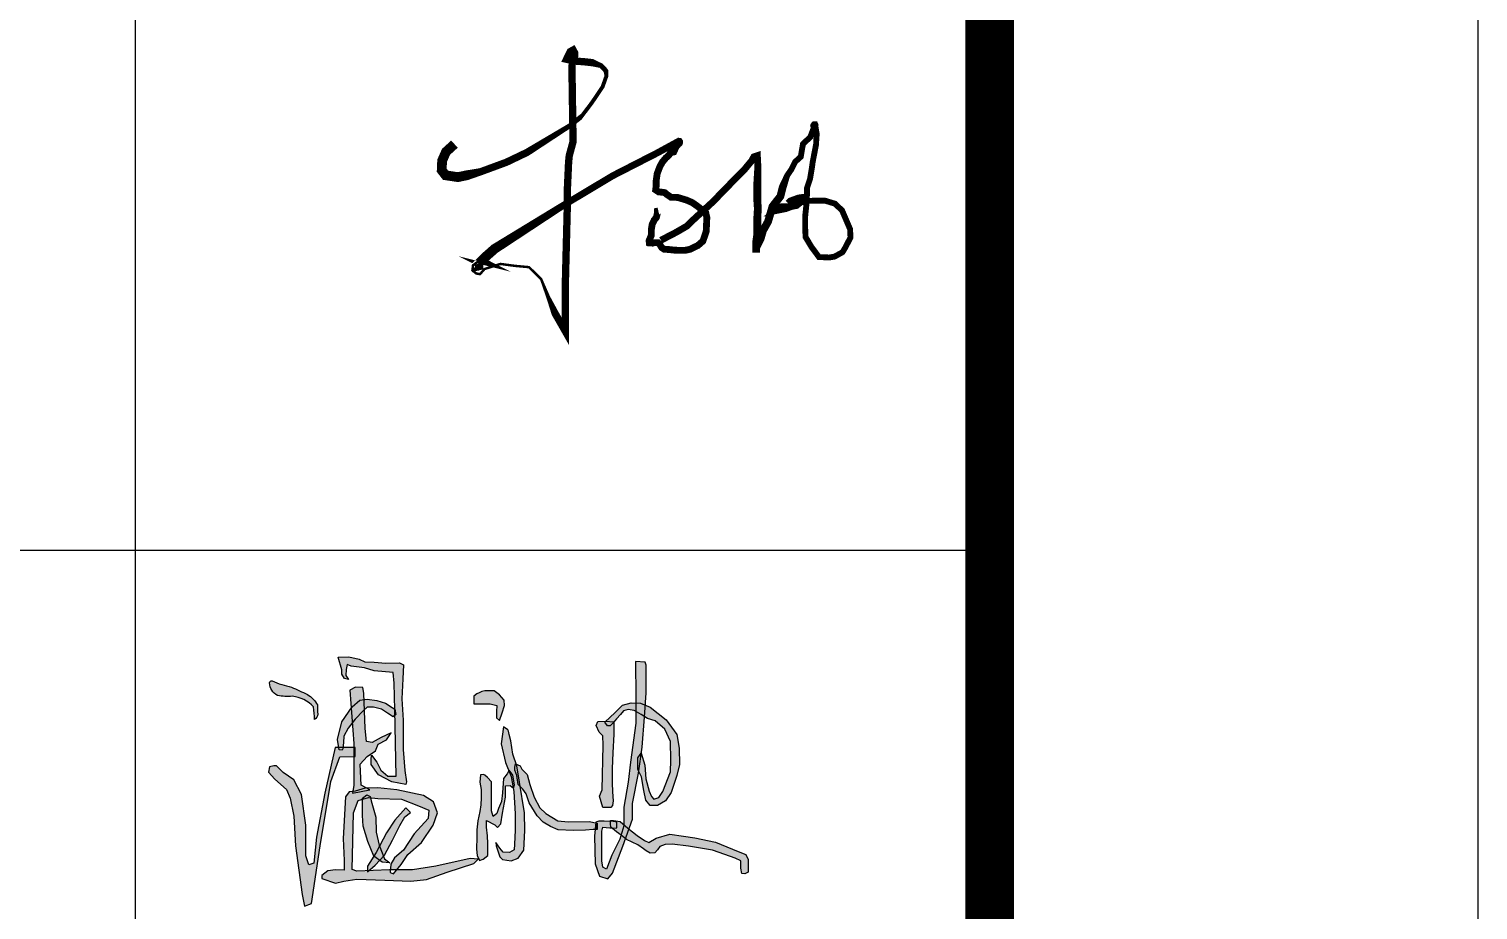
# Model space of a CAD drawing. Extents: x 2246048 to 2442613, y -66234 to 220766.
# Drawn here: x 2390345 to 2393313, y 33400 to 35204 of the extents above; entities that cross this region are included whole.
import ezdxf

# ---------------------------------------------------------------- set-up
doc = ezdxf.new("R2010")
doc.units = 0
doc.header["$LTSCALE"] = 1000
doc.header["$MEASUREMENT"] = 0
doc.layers.get('0').update_dxf_attribs({"color": 8})
doc.layers.add('J-图框线', color=4, linetype='Continuous')
doc.layers.add('J-姓名', color=2, linetype='Continuous')

# ---------------------------------------------------------------- blocks, each defined once
blk = doc.blocks.new('A$C5C102EA9')
h = blk.add_hatch(color=256)
h.paths.add_polyline_path([(72.7, 644.2, -0.186852), (137.7, 611.4, -0.049912), (140.8, 573, 0.304897), (151, 589.5, -0.027776), (150.2, 617.6, 0.135751), (118.9, 649.7, 0.000855), (70.3, 672.4, -0.05191), (10.8, 691.2, 0.518273), (3, 685.7, 0.287251), (27.3, 646.6, 0.062211)])
h.paths.add_polyline_path([(412, 698.2), (414.4, 741.1), (402, 746.9), (359.9, 746.1), (323.6, 748.6), (295.5, 750.2), (278.1, 758.5), (245.9, 765.1), (213.7, 764.2), (224.4, 725.5), (224.4, 712.2), (232.7, 699), (245.1, 695.7), (236.8, 708.1), (237.7, 726.3), (241, 742), (253.4, 736.2), (294.7, 731.2), (323.6, 722.2), (382.2, 717.2), (385.5, 684.2), (387.2, 602.5), (391.3, 399.4), (365.7, 399.4), (345, 417.6), (332.7, 441.5), (316.1, 463.8), (315.3, 450.6), (315.3, 434.9), (337.6, 403.5), (378.1, 381.2), (421, 373.8), (423.5, 381.2), (418.6, 415.9), (412.8, 481.1), (412.8, 571.1), (408.7, 636.3)])
for points in [[(1159.7, 655.3), (1159.7, 705.1), (1159.7, 740.1), (1156, 749.3), (1126.5, 751.2), (1128.3, 642.4), (1128.3, 561.4), (1111.7, 441.6), (1104.4, 380.8), (1091.4, 303.4), (1091.4, 246.3), (1078.5, 205.7), (1054.6, 156), (1038, 113.6), (1026.9, 119.1), (1023.2, 139.4), (1023.2, 185.5), (1023.2, 229.7), (1026.9, 242.6), (1058.3, 238.9), (1069.3, 240.7), (1069.3, 257.3), (1058.3, 259.2), (1030.6, 261), (1014, 261), (1004.8, 257.3), (1004.6, 255.6), (1008.6, 254.7), (1009.5, 235.6), (1002.8, 235.1), (1001.1, 215), (1002.9, 130.2), (1015.8, 91.5), (1041.7, 84.1), (1056.4, 100.7), (1087.8, 183.6), (1117.3, 266.5), (1117.3, 314.5), (1135.7, 408.4), (1146.8, 487.7), (1154.1, 579.8)], [(261.2, 498.8), (261.2, 370.5), (257.3, 346.8), (310.5, 357.2), (284.6, 371.4), (280.7, 436.2), (302.7, 459.5), (328.6, 476.4), (336.4, 497.4), (362.3, 510.3), (376.6, 532.4), (345.5, 518.1), (318.3, 502.6), (300.1, 505.2), (296.2, 545.3), (292.3, 654.1), (289.7, 671), (266.4, 672.2), (249.5, 663.3)], [(322.5, 610.6), (346.6, 605.1), (365.3, 592.5), (382.8, 581), (390.5, 588.6), (387.8, 604.5), (379, 610), (359.3, 623.2), (331.8, 631.4), (302.8, 635.2), (280.3, 632.5), (256.2, 612.2), (224.9, 566.2), (211.2, 511.9), (216.7, 480.2), (225.5, 478.5), (227.7, 482.9), (229.9, 502.1), (231, 521.3), (244.7, 545.9), (265.5, 574.4), (290.2, 599.1), (302.8, 610.6)], [(680.3, 621.5), (700.6, 615.8), (699.8, 597.9), (699.8, 577.6), (708.7, 569.5), (717.7, 593.8), (724.2, 615.8), (723.4, 632), (709.5, 649.1), (692.5, 660.5), (664, 660.5), (655, 658.9), (646.9, 654.8), (639.6, 651.6), (629.8, 644.2), (629.8, 621.5), (646.1, 621.5), (668.1, 621.5)], [(1221.3, 572.1), (1171.4, 611.1), (1142.2, 623), (1114, 624.1), (1087, 616.5), (1064.2, 594.9), (1032.8, 564.6), (1040.4, 553.7), (1049.1, 553.7), (1057.7, 562.4), (1068, 575), (1080.5, 588.4), (1090.2, 599.2), (1104.3, 603.5), (1122.7, 600.3), (1144.4, 588.4), (1163.9, 576.5), (1187.7, 568.9), (1216.9, 542.9), (1234.3, 505), (1235.3, 447.7), (1234.3, 412), (1210.4, 351.4), (1198.5, 333), (1183.4, 328.6), (1175.8, 336.2), (1169.3, 352.4), (1158.4, 390.3), (1155.2, 432.5), (1144.4, 469.3), (1133.5, 455.3), (1133.5, 419.5), (1145.4, 396.8), (1151.9, 354.6), (1158.4, 325.4), (1171.4, 309.2), (1194.2, 309.2), (1219.1, 323.2), (1236.4, 349.2), (1253.8, 401.1), (1262.4, 434.7), (1261.3, 484.5), (1253.8, 526.7)], [(770, 380.2), (762.7, 430.4), (749.7, 466.9), (743.5, 507.9), (738.9, 527.1), (737.1, 537.1), (734.3, 540.8), (721.6, 549.9), (714.3, 497.9), (727, 440.4), (744.4, 398.4), (753.5, 351.9), (757.2, 283.5), (757.2, 233.3), (755.3, 190.4), (754.4, 173), (739.8, 164.8), (720.6, 165.7), (709.7, 177.6), (697.8, 194.9), (698.7, 184.9), (709.7, 151.1), (717.9, 142.9), (744.4, 139.3), (766.3, 147.5), (783.7, 172.1), (787.3, 232.4), (785.5, 286.2)], [(1059.8, 527.7), (1059.8, 565.6), (1034.9, 567.7), (1011.1, 566.6), (1005.7, 554.7), (1015.4, 534.2), (1026.2, 522.3), (1027.3, 494.1), (1024.1, 356.7), (1016.5, 337.2), (1026.2, 302.6), (1051.1, 302.6), (1056.6, 309), (1058.7, 323.1), (1056.6, 351.3), (1055.5, 378.3), (1055.5, 422.7), (1057.6, 470.3)], [(100.6, 342.7), (77, 387.4), (44.7, 409.7), (23.6, 430.8), (16.2, 430.8), (2.5, 427.1), (0, 411), (18.6, 389.9), (54.7, 357.6), (65.9, 331.5), (77, 275.6), (82, 185), (103.1, 36), (110.6, 0), (131.7, 7.5), (157.8, 185), (191.2, 382.4), (218.7, 458.2), (265.9, 459.4), (265.9, 486.7), (224.9, 486.7), (203.8, 486.7), (172.7, 346.4), (146.6, 211.1), (139.2, 131.6), (123, 126.6), (114.3, 154), (114.3, 248.3)], [(236.1, 335.8), (229.2, 207.9), (231.5, 139.9), (231.5, 109.9), (205, 111), (181.9, 108.7), (163.5, 93.8), (163.5, 84.5), (205, 70.7), (230.4, 76.5), (270.8, 82.2), (357.3, 79.9), (436.9, 76.5), (485.3, 81.1), (548.8, 104.1), (630.7, 130.6), (643.4, 144.5), (619.2, 145.6), (513, 122.6), (441.5, 111), (393.4, 111), (383.8, 99.5), (373.4, 103), (374.2, 111), (371.1, 111), (270.8, 107.6), (256.9, 112.2), (260.4, 286.3), (275.4, 324.3), (306.5, 333.5), (335.4, 330.1), (408, 327.8), (460, 308.2), (492.3, 294.3), (490, 269), (447.3, 221.7), (413.8, 172.1), (386.1, 147.9), (375.7, 128.3), (374.2, 111), (393.4, 111), (406.9, 127.2), (427.7, 158.3), (469.2, 195.2), (505, 248.2), (518.8, 286.3), (506.1, 319.7), (476.1, 339.3), (394.2, 356.6), (335.4, 363.5), (296.1, 362.4), (266.1, 353.1), (247.7, 350.8)], [(505, 248.2), (518.8, 286.3), (506.1, 319.7), (476.1, 339.3), (394.2, 356.6), (335.4, 363.5), (296.1, 362.4), (266.1, 353.1), (247.7, 350.8), (236.1, 335.8), (229.2, 207.9), (231.5, 139.9), (231.5, 109.9), (205, 111), (181.9, 108.7), (163.5, 93.8), (163.5, 84.5), (205, 70.7), (230.4, 76.5), (270.8, 82.2), (357.3, 79.9), (436.9, 76.5), (485.3, 81.1), (548.8, 104.1), (630.7, 130.6), (643.4, 144.5), (619.2, 145.6), (513, 122.6), (441.5, 111), (393.4, 111), (383.8, 99.5), (373.4, 103), (374.2, 111), (371.1, 111), (270.8, 107.6), (256.9, 112.2), (260.4, 286.3), (275.4, 324.3), (306.5, 333.5), (335.4, 330.1), (408, 327.8), (460, 308.2), (492.3, 294.3), (490, 269), (447.3, 221.7), (413.8, 172.1), (386.1, 147.9), (375.7, 128.3), (374.2, 111), (393.4, 111), (406.9, 127.2), (427.7, 158.3), (469.2, 195.2)], [(413.8, 172.1), (386.1, 147.9), (375.7, 128.3), (374.2, 111), (393.4, 111), (406.9, 127.2), (427.7, 158.3), (469.2, 195.2), (505, 248.2), (518.8, 286.3), (506.1, 319.7), (476.1, 339.3), (394.2, 356.6), (335.4, 363.5), (296.1, 362.4), (266.1, 353.1), (247.7, 350.8), (236.1, 335.8), (229.2, 207.9), (231.5, 139.9), (231.5, 109.9), (205, 111), (181.9, 108.7), (163.5, 93.8), (163.5, 84.5), (205, 70.7), (230.4, 76.5), (270.8, 82.2), (357.3, 79.9), (436.9, 76.5), (485.3, 81.1), (548.8, 104.1), (630.7, 130.6), (643.4, 144.5), (619.2, 145.6), (513, 122.6), (441.5, 111), (393.4, 111), (383.8, 99.5), (373.4, 103), (374.2, 111), (371.1, 111), (270.8, 107.6), (256.9, 112.2), (260.4, 286.3), (275.4, 324.3), (306.5, 333.5), (335.4, 330.1), (408, 327.8), (460, 308.2), (492.3, 294.3), (490, 269), (447.3, 221.7)], [(1002.8, 235.1), (1009.5, 235.6), (1008.6, 254.7), (1004.6, 255.6)], [(1098.8, 204.7), (1116.7, 195.8), (1133.9, 188.4), (1151.8, 176.2), (1159.2, 169.7), (1172.2, 162.3), (1186.1, 163.1), (1194.3, 172.9), (1201.6, 182.7), (1218, 189.2), (1239.2, 190.1), (1289.8, 183.5), (1326.6, 177.8), (1363.3, 171.3), (1401.7, 158.2), (1432.7, 147.6), (1449.9, 138.7), (1449.9, 116.6), (1453.1, 100.3), (1462.9, 99.5), (1472.7, 103.6), (1472.7, 122.3), (1472.7, 142.7), (1466.2, 158.2), (1441.7, 167.2), (1372.3, 196.6), (1309.4, 209.6), (1274.3, 214.5), (1232.7, 221.1), (1190.2, 208.8), (1167.3, 195), (1154.3, 201.5), (1132.2, 216.2), (1102.8, 239), (1079.2, 260.2), (1059.6, 262.7), (1049.8, 262.7), (1049.8, 252.1), (1051.4, 242.3), (1068.5, 228.4), (1082.4, 217.8)]]:
    blk.add_hatch(color=256).paths.add_polyline_path(points)
h = blk.add_hatch(color=256)
h.paths.add_polyline_path([(684.6, 337.9), (684.6, 367.5), (684.6, 381.8), (672.5, 394.7), (664.2, 402.3), (660.4, 403.8), (650.5, 403), (648.3, 380.3), (652.8, 357.6), (652.8, 332.7), (651.3, 310.7), (648.3, 290.3), (643, 261.5), (639.9, 234.3), (639.9, 211.6), (638.4, 174.5), (640.7, 155.6), (647.5, 139.8), (658.9, 144.3), (673.2, 155.6), (673.2, 191.9), (672.5, 215.4), (669.4, 242.6), (669.4, 262.3), (694.4, 249.4), (702.8, 241.1), (713.4, 252.5), (717.9, 285), (727.7, 334.9), (727.7, 369.7), (742.1, 370.5), (752, 362.2), (755, 372.7), (749.7, 402.3), (739.1, 417.4), (733, 406), (720.9, 391.7), (718.7, 347.8), (715.6, 321.3), (705.8, 300.1), (700.5, 284.2), (689.9, 275.2), (684.6, 292.6), (684.6, 317.5)])
h.paths.add_polyline_path([(802.5, 373.2), (794.3, 404.1), (777.9, 420.5), (772.4, 430.6), (757.8, 436.9), (756, 426.9), (756, 417.8), (762.4, 400.5), (766, 373.2), (780.6, 358.6), (790.7, 344.9), (799.8, 316.7), (824.4, 277.5), (843.6, 257.4), (865.4, 244.7), (889.1, 233.8), (935.7, 231.9), (973, 232.8), (996.7, 234.7), (1002.8, 235.1), (1004.6, 255.6), (984, 260.2), (920.1, 258.4), (888.2, 262), (851.8, 283.9), (832.6, 302.1), (815.3, 334)])
h = blk.add_hatch(color=256)
h.paths.add_polyline_path([(290.2, 245.5), (304.5, 198.3), (323.1, 153.7), (329.8, 164.3), (340.6, 184.9), (339.7, 187.4), (329.8, 226.9), (328.7, 273), (314.4, 323.5), (312.2, 336.6), (301.2, 342.1), (288, 331.1), (288, 316.9), (288, 303.7), (288, 278.5)])
h.paths.add_polyline_path([(403.4, 247.7), (418.7, 274.1), (435.2, 287.2), (420.9, 301.5), (388, 264.2), (361.6, 224.7), (340.6, 184.9), (352.9, 153.1), (356.1, 156.6), (380.3, 202.7)])
h.paths.add_polyline_path([(340.9, 140.3), (352.9, 153.1), (340.6, 184.9), (329.8, 164.3), (323.1, 153.7), (323.2, 153.3)])
h.paths.add_polyline_path([(303.4, 122.6), (303.4, 105.1), (327.6, 125.9), (340.9, 140.3), (323, 153.5)])
h.paths.add_polyline_path([(356.1, 144.6), (352.9, 153.1), (340.9, 140.3), (348.5, 134.7), (372.6, 132.5)])
for points in [[(224.4, 725.5), (213.7, 764.2), (245.9, 765.1), (278.1, 758.5), (295.5, 750.2), (323.6, 748.6), (359.9, 746.1), (402, 746.9), (414.4, 741.1), (412, 698.2), (408.7, 636.3), (412.8, 571.1), (412.8, 481.1), (418.6, 415.9), (423.5, 381.2), (421, 373.8), (378.1, 381.2), (337.6, 403.5), (315.3, 434.9), (315.3, 450.6), (316.1, 463.8), (332.7, 441.5), (345, 417.6), (365.7, 399.4), (391.3, 399.4), (387.2, 602.5), (385.5, 684.2), (382.2, 717.2), (323.6, 722.2), (294.7, 731.2), (253.4, 736.2), (241, 742), (237.7, 726.3), (236.8, 708.1), (245.1, 695.7), (232.7, 699), (224.4, 712.2)], [(1126.5, 751.2), (1128.3, 642.4), (1128.3, 561.4), (1111.7, 441.6), (1104.4, 380.8), (1091.4, 303.4), (1091.4, 246.3), (1078.5, 205.7), (1054.6, 156), (1038, 113.6), (1026.9, 119.1), (1023.2, 139.4), (1023.2, 185.5), (1023.2, 229.7), (1026.9, 242.6), (1058.3, 238.9), (1069.3, 240.7), (1069.3, 257.3), (1058.3, 259.2), (1030.6, 261), (1014, 261), (1004.8, 257.3), (1001.1, 215), (1002.9, 130.2), (1015.8, 91.5), (1041.7, 84.1), (1056.4, 100.7), (1087.8, 183.6), (1117.3, 266.5), (1117.3, 314.5), (1135.7, 408.4), (1146.8, 487.7), (1154.1, 579.8), (1159.7, 655.3), (1159.7, 705.1), (1159.7, 740.1), (1156, 749.3)], [(249.5, 663.3), (261.2, 498.8), (261.2, 370.5), (257.3, 346.8), (310.5, 357.2), (284.6, 371.4), (280.7, 436.2), (302.7, 459.5), (328.6, 476.4), (336.4, 497.4), (362.3, 510.3), (376.6, 532.4), (345.5, 518.1), (318.3, 502.6), (300.1, 505.2), (296.2, 545.3), (292.3, 654.1), (289.7, 671), (266.4, 672.2)], [(216.7, 480.2), (211.2, 511.9), (224.9, 566.2), (256.2, 612.2), (280.3, 632.5), (302.8, 635.2), (331.8, 631.4), (359.3, 623.2), (379, 610), (387.8, 604.5), (390.5, 588.6), (382.8, 581), (365.3, 592.5), (346.6, 605.1), (322.5, 610.6), (302.8, 610.6), (290.2, 599.1), (265.5, 574.4), (244.7, 545.9), (231, 521.3), (229.9, 502.1), (227.7, 482.9), (225.5, 478.5)], [(629.8, 644.2), (629.8, 621.5), (646.1, 621.5), (668.1, 621.5), (680.3, 621.5), (700.6, 615.8), (699.8, 597.9), (699.8, 577.6), (708.7, 569.5), (717.7, 593.8), (724.2, 615.8), (723.4, 632), (709.5, 649.1), (692.5, 660.5), (664, 660.5), (655, 658.9), (646.9, 654.8), (639.6, 651.6)], [(1032.8, 564.6), (1064.2, 594.9), (1087, 616.5), (1114, 624.1), (1142.2, 623), (1171.4, 611.1), (1221.3, 572.1), (1253.8, 526.7), (1261.3, 484.5), (1262.4, 434.7), (1253.8, 401.1), (1236.4, 349.2), (1219.1, 323.2), (1194.2, 309.2), (1171.4, 309.2), (1158.4, 325.4), (1151.9, 354.6), (1145.4, 396.8), (1133.5, 419.5), (1133.5, 455.3), (1144.4, 469.3), (1155.2, 432.5), (1158.4, 390.3), (1169.3, 352.4), (1175.8, 336.2), (1183.4, 328.6), (1198.5, 333), (1210.4, 351.4), (1234.3, 412), (1235.3, 447.7), (1234.3, 505), (1216.9, 542.9), (1187.7, 568.9), (1163.9, 576.5), (1144.4, 588.4), (1122.7, 600.3), (1104.3, 603.5), (1090.2, 599.2), (1080.5, 588.4), (1068, 575), (1057.7, 562.4), (1049.1, 553.7), (1040.4, 553.7)], [(721.6, 549.9), (714.3, 497.9), (727, 440.4), (744.4, 398.4), (753.5, 351.9), (757.2, 283.5), (757.2, 233.3), (755.3, 190.4), (754.4, 173), (739.8, 164.8), (720.6, 165.7), (709.7, 177.6), (697.8, 194.9), (698.7, 184.9), (709.7, 151.1), (717.9, 142.9), (744.4, 139.3), (766.3, 147.5), (783.7, 172.1), (787.3, 232.4), (785.5, 286.2), (770, 380.2), (762.7, 430.4), (749.7, 466.9), (743.5, 507.9), (738.9, 527.1), (737.1, 537.1), (734.3, 540.8)], [(1026.2, 302.6), (1016.5, 337.2), (1024.1, 356.7), (1027.3, 494.1), (1026.2, 522.3), (1015.4, 534.2), (1005.7, 554.7), (1011.1, 566.6), (1034.9, 567.7), (1059.8, 565.6), (1059.8, 527.7), (1057.6, 470.3), (1055.5, 422.7), (1055.5, 378.3), (1056.6, 351.3), (1058.7, 323.1), (1056.6, 309), (1051.1, 302.6)], [(2.5, 427.1), (0, 411), (18.6, 389.9), (54.7, 357.6), (65.9, 331.5), (77, 275.6), (82, 185), (103.1, 36), (110.6, 0), (131.7, 7.5), (157.8, 185), (191.2, 382.4), (218.7, 458.2), (265.9, 459.4), (265.9, 486.7), (224.9, 486.7), (203.8, 486.7), (172.7, 346.4), (146.6, 211.1), (139.2, 131.6), (123, 126.6), (114.3, 154), (114.3, 248.3), (100.6, 342.7), (77, 387.4), (44.7, 409.7), (23.6, 430.8), (16.2, 430.8)], [(650.5, 403), (648.3, 380.3), (652.8, 357.6), (652.8, 332.7), (651.3, 310.7), (648.3, 290.3), (643, 261.5), (639.9, 234.3), (639.9, 211.6), (638.4, 174.5), (640.7, 155.6), (647.5, 139.8), (658.9, 144.3), (673.2, 155.6), (673.2, 191.9), (672.5, 215.4), (669.4, 242.6), (669.4, 262.3), (694.4, 249.4), (702.8, 241.1), (713.4, 252.5), (717.9, 285), (727.7, 334.9), (727.7, 369.7), (742.1, 370.5), (752, 362.2), (755, 372.7), (749.7, 402.3), (739.1, 417.4), (733, 406), (720.9, 391.7), (718.7, 347.8), (715.6, 321.3), (705.8, 300.1), (700.5, 284.2), (689.9, 275.2), (684.6, 292.6), (684.6, 317.5), (684.6, 337.9), (684.6, 367.5), (684.6, 381.8), (672.5, 394.7), (664.2, 402.3), (660.4, 403.8)], [(757.8, 436.9), (772.4, 430.6), (777.9, 420.5), (794.3, 404.1), (802.5, 373.2), (815.3, 334), (832.6, 302.1), (851.8, 283.9), (888.2, 262), (920.1, 258.4), (984, 260.2), (1008.6, 254.7), (1009.5, 235.6), (996.7, 234.7), (973, 232.8), (935.7, 231.9), (889.1, 233.8), (865.4, 244.7), (843.6, 257.4), (824.4, 277.5), (799.8, 316.7), (790.7, 344.9), (780.6, 358.6), (766, 373.2), (762.4, 400.5), (756, 417.8), (756, 426.9)], [(236.1, 335.8), (229.2, 207.9), (231.5, 139.9), (231.5, 109.9), (205, 111), (181.9, 108.7), (163.5, 93.8), (163.5, 84.5), (205, 70.7), (230.4, 76.5), (270.8, 82.2), (357.3, 79.9), (436.9, 76.5), (485.3, 81.1), (548.8, 104.1), (630.7, 130.6), (643.4, 144.5), (619.2, 145.6), (513, 122.6), (441.5, 111), (371.1, 111), (270.8, 107.6), (256.9, 112.2), (260.4, 286.3), (275.4, 324.3), (306.5, 333.5), (335.4, 330.1), (408, 327.8), (460, 308.2), (492.3, 294.3), (490, 269), (447.3, 221.7), (413.8, 172.1), (386.1, 147.9), (375.7, 128.3), (373.4, 103), (383.8, 99.5), (406.9, 127.2), (427.7, 158.3), (469.2, 195.2), (505, 248.2), (518.8, 286.3), (506.1, 319.7), (476.1, 339.3), (394.2, 356.6), (335.4, 363.5), (296.1, 362.4), (266.1, 353.1), (247.7, 350.8)], [(314.4, 323.5), (328.7, 273), (329.8, 226.9), (339.7, 187.4), (356.1, 144.6), (372.6, 132.5), (348.5, 134.7), (323.2, 153.3), (304.5, 198.3), (290.2, 245.5), (288, 278.5), (288, 303.7), (288, 316.9), (288, 331.1), (301.2, 342.1), (312.2, 336.6)], [(420.9, 301.5), (388, 264.2), (361.6, 224.7), (329.8, 164.3), (303.4, 122.6), (303.4, 105.1), (327.6, 125.9), (356.1, 156.6), (380.3, 202.7), (403.4, 247.7), (418.7, 274.1), (435.2, 287.2)], [(1059.6, 262.7), (1079.2, 260.2), (1102.8, 239), (1132.2, 216.2), (1154.3, 201.5), (1167.3, 195), (1190.2, 208.8), (1232.7, 221.1), (1274.3, 214.5), (1309.4, 209.6), (1372.3, 196.6), (1441.7, 167.2), (1466.2, 158.2), (1472.7, 142.7), (1472.7, 122.3), (1472.7, 103.6), (1462.9, 99.5), (1453.1, 100.3), (1449.9, 116.6), (1449.9, 138.7), (1432.7, 147.6), (1401.7, 158.2), (1363.3, 171.3), (1326.6, 177.8), (1289.8, 183.5), (1239.2, 190.1), (1218, 189.2), (1201.6, 182.7), (1194.3, 172.9), (1186.1, 163.1), (1172.2, 162.3), (1159.2, 169.7), (1151.8, 176.2), (1133.9, 188.4), (1116.7, 195.8), (1098.8, 204.7), (1082.4, 217.8), (1068.5, 228.4), (1051.4, 242.3), (1049.8, 252.1), (1049.8, 262.7)]]:
    blk.add_lwpolyline(points, close=True)
blk.add_lwpolyline([(10.8, 691.2, 0.05191), (70.3, 672.4, -0.000855), (118.9, 649.7, -0.135751), (150.2, 617.6, 0.027776), (151, 589.5, -0.304897), (140.8, 573, 0.049912), (137.7, 611.4, 0.186852), (72.7, 644.2, -0.062211), (27.3, 646.6, -0.287251), (3, 685.7, -0.518273)], format="xyb", close=True)
blk = doc.blocks.new('A$C48310C13')
for points in [[(362, 4117, 200, 200, 0), (189, 3959, 200, 200, 0), (189, 3959, 200, 200, 0), (109, 3777, 200, 200, 0), (109, 3777, 200, 200, 0), (101, 3581, 200, 200, 0), (181, 3479, 200, 200, 0), (181, 3479, 200, 200, 0), (431, 3441, 200, 200, 0), (618, 3480, 200, 150, 0), (894, 3550, 150, 150, 0), (1424, 3745, 150, 150, 0), (1847, 3947, 150, 100, 0), (2719, 4490, 100, 100, 0), (2959, 4679, 80, 80, 0), (3148, 4927, 80, 80, 0), (3250, 5072, 80, 80, 0), (3395, 5290, 80, 80, 0), (3475, 5515, 80, 100, 0), (3465, 5611, 100, 100, 0), (3433, 5653, 100, 100, 0), (3365, 5723, 100, 150, 0), (3183, 5785, 150, 150, 0), (3007, 5804, 150, 150, 0), (2829, 5817, 150, 150, 0), (2724, 5839, 150, 150, 0), (2657, 5854, 150, 150, 0), (2733, 6011, 150, 150, 0), (2791, 6043, 150, 150, 0), (2822, 5986, 150, 150, 0), (2822, 5922, 150, 150, 0), (2776, 5828, 150, 150, 0), (2768, 5655, 150, 150, 0), (2790, 4166, 150, 150, 0), (2712, 3879, 150, 150, 0), (2699, 3749, 150, 150, 0), (2673, 3175, 150, 150, 0), (2673, 2849, 150, 150, 0), (2634, 1325, 150, 150, 0), (2634, 934, 150, 150, 0), (2634, 543, 150, 150, 0), (2634, 282, 150, 150, 0), (2425, 647, 150, 80, 0), (2281, 986, 80, 50, 0), (2138, 1351, 50, 50, 0), (1890, 1598, 50, 50, 0), (1603, 1624, 50, 50, 0), (1303, 1664, 50, 50, 0), (977, 1559, 50, 50, 0), (886, 1455, 50, 50, 0), (808, 1468, 50, 50, 0), (729, 1533, 50, 50, 0), (742, 1637, 50, 50, 0), (834, 1703, 50, 50, 0), (925, 1703, 50, 50, 0), (925, 1572, 50, 50, 0), (860, 1559, 50, 50, 0), (808, 1624, 50, 50, 0), (899, 1664, 50, 50, 0), (899, 1572, 50, 50, 0), (768, 1533, 50, 50, 0), (808, 1611, 50, 50, 0), (834, 1624, 50, 50, 0), (860, 1572, 50, 50, 0), (990, 1807, 50, 50, 0), (834, 1703, 50, 50, 0), (925, 1677, 50, 50, 0), (977, 1664, 200, 200, 0), (894, 1706, 200, 200, 0), (975, 1788, 200, 200, 0), (1184, 1973, 200, 140, 0), (2588, 2862, 140, 140, 0), (3608, 3472, 140, 140, 0), (4512, 3935, 140, 140, 0), (4919, 4157, 140, 140, 0), (4954, 4176, 140, 140, 0), (4967, 4175, 140, 140, 0), (4971, 4169, 140, 140, 0), (4972, 4161, 140, 140, 0), (4972, 4147, 140, 140, 0), (4968, 4137, 140, 140, 0), (4957, 4126, 140, 140, 0), (4944, 4115, 140, 140, 0), (4899, 4060, 140, 140, 0), (4852, 3957, 140, 140, 0), (4802, 3946, 140, 140, 0), (4781, 3928, 140, 140, 0), (4756, 3896, 140, 140, 0), (4720, 3861, 140, 140, 0), (4688, 3832, 140, 140, 0), (4620, 3750, 140, 140, 0), (4570, 3661, 140, 140, 0), (4549, 3607, 140, 140, 0), (4513, 3511, 140, 140, 0), (4492, 3364, 140, 140, 0), (4492, 3257, 140, 140, 0), (4482, 3180, 140, 140, 0), (4546, 3138, 140, 140, 0), (4600, 3133, 140, 140, 0), (4668, 3124, 140, 140, 0), (4709, 3088, 140, 140, 0), (4794, 3030, 140, 140, 0), (4934, 3025, 140, 140, 0), (5115, 2971, 140, 140, 0), (5237, 2917, 140, 140, 0), (5350, 2836, 140, 140, 0), (5508, 2709, 140, 140, 0), (5530, 2615, 140, 140, 0), (5517, 2331, 140, 140, 0), (5449, 2131, 140, 140, 0), (5345, 2041, 140, 140, 0), (5187, 1964, 140, 140, 0), (5083, 1942, 140, 140, 0), (4975, 1942, 140, 140, 0), (4867, 1946, 140, 140, 0), (4745, 1960, 140, 140, 0), (4659, 1964, 140, 140, 0), (4605, 2000, 140, 140, 0), (4560, 2072, 140, 140, 0), (4532, 2100, 140, 140, 0), (4451, 2100, 140, 140, 0), (4420, 2090, 140, 140, 0), (4352, 2095, 140, 140, 0), (4347, 2140, 140, 140, 0), (4392, 2248, 140, 140, 0), (4392, 2361, 140, 140, 0), (4411, 2474, 140, 140, 0), (4451, 2560, 140, 140, 0), (4496, 2614, 140, 140, 0), (4519, 2713, 140, 140, 0), (4519, 2745, 140, 140, 0), (4537, 2749, 140, 140, 0)], [(4589, 2149, 140, 140, 0), (4901, 2311, 140, 140, 0), (5120, 2438, 140, 140, 0), (5212, 2530, 140, 140, 0), (5651, 2934, 140, 140, 0), (6044, 3338, 140, 140, 0), (6286, 3580, 140, 140, 0), (6448, 3776, 140, 140, 0), (6494, 3857, 140, 140, 0), (6564, 3880, 140, 140, 0), (6575, 3672, 140, 140, 0), (6564, 3488, 160, 160, 0), (6564, 3072, 160, 160, 0), (6564, 2957, 160, 160, 0), (6575, 2795, 160, 160, 0), (6564, 2622, 160, 160, 0), (6564, 2449, 160, 160, 0), (6564, 2276, 160, 160, 0), (6540, 2103, 160, 160, 0), (6540, 1930, 160, 160, 0), (6540, 1895, 160, 160, 0), (6540, 1999, 160, 160, 0), (6633, 2184, 160, 160, 0), (6679, 2345, 160, 160, 0), (6783, 2530, 160, 160, 0), (6875, 2841, 160, 160, 0), (7037, 3049, 160, 160, 0), (7083, 3234, 160, 120, 0), (7176, 3476, 120, 120, 0), (7256, 3591, 120, 120, 0), (7337, 3753, 120, 120, 0), (7453, 3857, 120, 120, 0), (7499, 4122, 120, 120, 0), (7649, 4261, 120, 120, 0), (7718, 4445, 120, 120, 0), (7708, 4498, 120, 120, 0), (7717, 4513, 120, 120, 0), (7723, 4522, 120, 120, 0), (7730, 4523, 120, 120, 0), (7735, 4522, 120, 120, 0), (7742, 4523, 120, 120, 0), (7745, 4523, 120, 120, 0), (7747, 4517, 120, 120, 0), (7752, 4515, 120, 120, 0), (7756, 4506, 120, 120, 0), (7755, 4501, 120, 120, 0), (7755, 4485, 120, 120, 0), (7753, 4480, 120, 120, 0), (7755, 4471, 120, 120, 0), (7758, 4455, 120, 120, 0), (7758, 4445, 120, 120, 0), (7765, 4409, 120, 120, 0), (7781, 4326, 120, 120, 0), (7776, 4269, 120, 120, 0), (7770, 4184, 120, 120, 0), (7770, 4127, 120, 120, 0), (7698, 3752, 120, 120, 0), (7680, 3625, 120, 120, 0), (7644, 3407, 120, 120, 0), (7580, 3215, 120, 120, 0), (7580, 3079, 120, 120, 0), (7571, 2897, 120, 120, 0), (7543, 2633, 120, 120, 0), (7543, 2424, 120, 120, 0), (7552, 2214, 120, 120, 0), (7671, 2014, 120, 120, 0), (7826, 1805, 120, 120, 0), (8035, 1796, 120, 120, 0), (8145, 1814, 120, 120, 0), (8309, 1905, 120, 120, 0), (8363, 1996, 120, 120, 0), (8472, 2205, 120, 120, 0), (8463, 2378, 120, 120, 0), (8381, 2569, 120, 120, 0), (8299, 2760, 120, 120, 0), (8154, 2897, 120, 120, 0), (7944, 2961, 120, 120, 0), (7762, 2961, 120, 120, 0), (7552, 2951, 120, 120, 0), (7379, 2897, 120, 120, 0), (7261, 2851, 120, 120, 0), (7051, 2842, 120, 120, 0), (6924, 2742, 120, 120, 0), (7152, 2788, 120, 120, 0), (7270, 2833, 120, 120, 0), (7370, 2851, 120, 120, 0), (7507, 2961, 120, 120, 0), (7543, 3042, 120, 120, 0), (7407, 3024, 120, 120, 0), (7234, 2961, 120, 120, 0), (7188, 2915, 120, 120, 0)]]:
    blk.add_lwpolyline(points, format="xyseb")
blk = doc.blocks.new('A$C5B595F1B')
at = {"layer": 'J-图框线'}
for p, q in [((-1750, 21770.7), (-1750, 14270.7)), ((-6000, 15270.7), (0, 15270.7))]:
    blk.add_line(p, q, dxfattribs=at)
at = {"layer": 'J-姓名'}
for name, p, xscale, yscale, zscale in [('A$C48310C13', (-1132.2, 15690.5), 0.1000000000931323, 0.1000000000931323, 0.1000000000931323), ('A$C5C102EA9', (-1476.5, 14542.3), 0.6666666666666666, 0.6666666666666666, 0.6666666666666666)]:
    blk.add_blockref(name, p, dxfattribs=dict(at, xscale=xscale, yscale=yscale, zscale=zscale))

msp = doc.modelspace()

# ---------------------------------------------------------------- linework, layer by layer
at = {"layer": 'J-图框线'}
msp.add_lwpolyline([(2274412.576, 17865.792), (2393312.576, 17865.792), (2393312.576, 101965.792), (2274412.576, 101965.792)], close=True, dxfattribs=at)
at = {"layer": 'J-图框线', "const_width": 100}
msp.add_lwpolyline([(2276912.576, 18865.792), (2392312.576, 18865.792), (2392312.576, 100965.792), (2276912.576, 100965.792)], close=True, dxfattribs=at)

# ---------------------------------------------------------------- block references
at = {"layer": 'J-图框线'}
msp.add_blockref('A$C5B595F1B', (2392312.576, 18865.792), dxfattribs=at)

doc.saveas('drawing.dxf')
